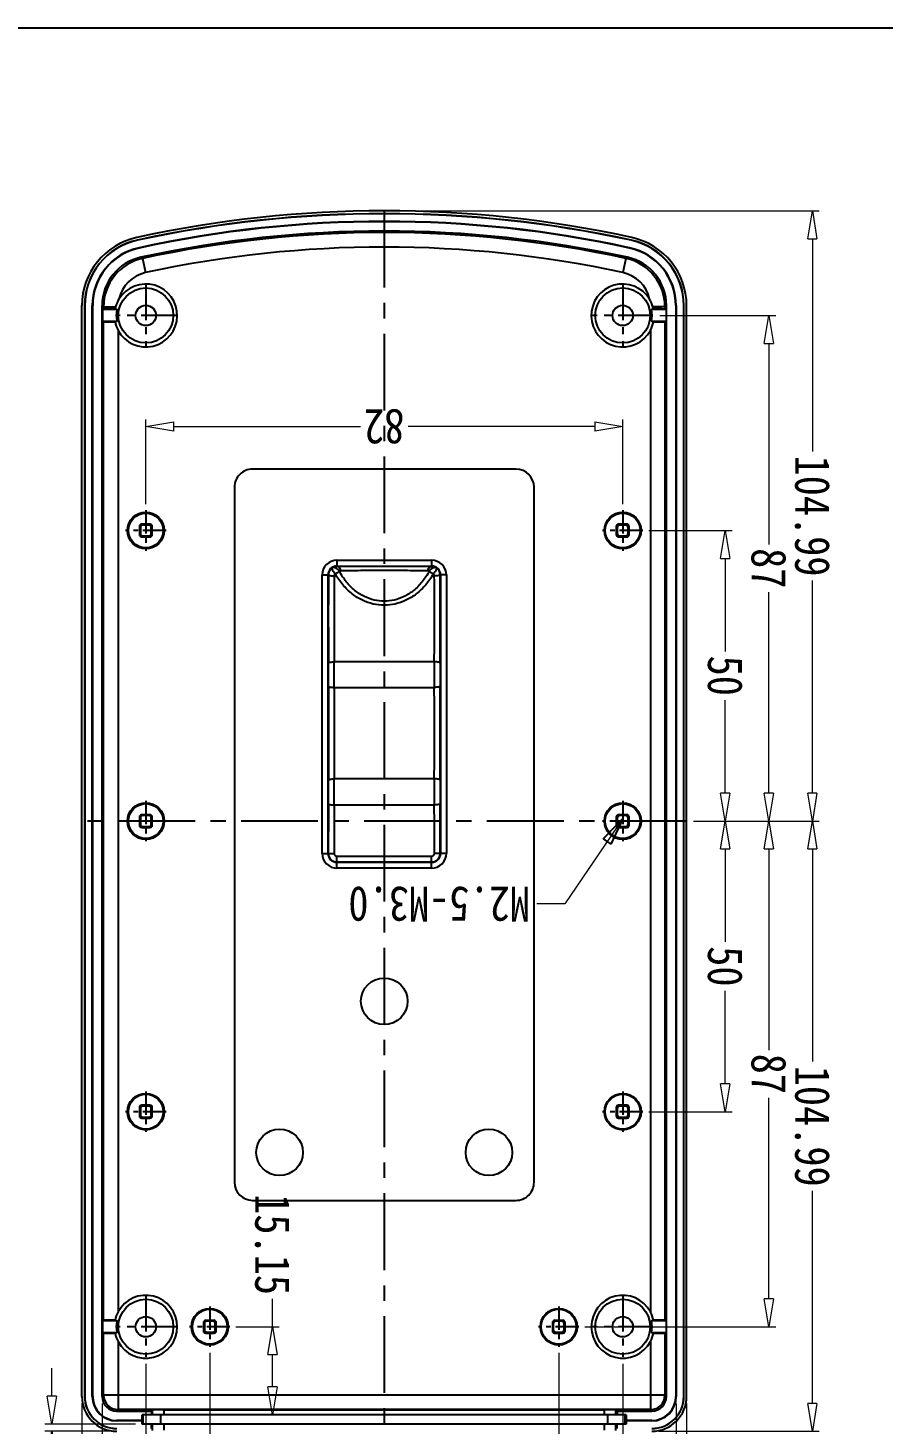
# Model space of a CAD drawing. Header units: millimetres. Extents: x 1786 to 2940, y -3417 to -1928.
# Drawn here: x 2575.1 to 2722.2, y -3296.1 to -3055.9 of the extents above; entities that cross this region are included whole.
import ezdxf

# ---------------------------------------------------------------- set-up
doc = ezdxf.new("R2010")
doc.units = ezdxf.units.MM
doc.linetypes.add('CENTER', pattern=[50.8, 31.75, -6.35, 6.35, -6.35])
doc.layers.add('dim', color=3, linetype='Continuous', lineweight=9)
doc.styles.add('FFS', font='', dxfattribs={"width": 0.85})
doc.styles.get('FFS').set_extended_font_data('FangSong_GB2312')
doc.dimstyles.new('YanXiu', dxfattribs={"dimtxt": 2.5, "dimasz": 2.2, "dimexe": 1, "dimexo": 0.6, "dimgap": 0.66, "dimtad": 0, "dimzin": 9, "dimdsep": 46, "dimtxsty": 'FFS', "dimblk": 'CLOSEDBLANK', "dimcen": 0, "dimclrd": 256, "dimclre": 131, "dimclrt": 42, "dimazin": 2, "dimtfac": 1, "dimtofl": 0, "dimtmove": 0, "dimatfit": 3, "dimldrblk": 'CLOSEDBLANK', "dimfxl": 1, "dimlwd": 5, "dimlwe": 5, "dimarcsym": 0})

# ---------------------------------------------------------------- blocks, each defined once
blk = doc.blocks.new('*u2')
at = {"layer": 'Defpoints', "color": 2}
blk.add_lwpolyline([(-135.77, 94.94), (135.77, 94.94), (135.77, -94.94), (-135.77, -94.94)], close=True, dxfattribs=at)
blk = doc.blocks.new('_ClosedBlank')
at = {"color": 0, "linetype": 'ByBlock', "lineweight": -2}
for p, q in [((-1, 0.167), (0, 0)), ((-1, 0.167), (-1, -0.167)), ((0, 0), (-1, -0.167))]:
    blk.add_line(p, q, dxfattribs=at)
blk = doc.blocks.new('*D22')
at = {"layer": 'Defpoints', "color": 0, "transparency": 16777216}
for p in [(-55.28, 246.17), (-55.28, 241.28), (-46.78, 235.24)]:
    blk.add_point(p, dxfattribs=at)
at = {"layer": 'dim', "lineweight": 5, "transparency": 16777216}
for p, q in [((-60.08, 246.17), (-64.88, 246.17)), ((-41.98, 246.17), (-37.18, 246.17))]:
    blk.add_line(p, q, dxfattribs=at)
at = {"layer": 'dim', "color": 131, "lineweight": 5, "transparency": 16777216}
for p, q in [((-55.28, 242.48), (-55.28, 247.37)), ((-46.78, 236.44), (-46.78, 247.37))]:
    blk.add_line(p, q, dxfattribs=at)
at = {"layer": 'dim', "lineweight": 5, "transparency": 16777216, "xscale": 4.800000000000001, "yscale": 4.800000000000001, "zscale": 4.800000000000001}
blk.add_blockref('_ClosedBlank', (-55.28, 246.17), dxfattribs=at)
at = {"layer": 'dim', "lineweight": 5, "transparency": 16777216, "xscale": 4.800000000000001, "yscale": 4.800000000000001, "zscale": 4.800000000000001, "rotation": 180}
blk.add_blockref('_ClosedBlank', (-46.78, 246.17), dxfattribs=at)
at = {"layer": 'dim', "color": 42, "transparency": 16777216, "insert": (-70.73, 246.17), "char_height": 6, "attachment_point": 5, "style": 'FFS'}
blk.add_mtext('8.5', dxfattribs=at)
blk = doc.blocks.new('*D40')
at = {"layer": 'Defpoints', "color": 0, "transparency": 16777216}
for p in [(87.37, 238.62), (65.01, 223.47), (72.47, 223.47, 0)]:
    blk.add_point(p, dxfattribs=at)
at = {"layer": 'dim', "color": 131, "lineweight": 5, "transparency": 16777216}
for p, q in [((86.17, 238.62), (63.81, 238.62)), ((71.27, 223.47), (63.81, 223.47))]:
    blk.add_line(p, q, dxfattribs=at)
at = {"layer": 'dim', "lineweight": 5, "transparency": 16777216}
for p, q in [((65.01, 233.82), (65.01, 228.27)), ((65.01, 223.47), (65.01, 218.67))]:
    blk.add_line(p, q, dxfattribs=at)
at = {"layer": 'dim', "lineweight": 5, "transparency": 16777216, "xscale": 4.800000000000001, "yscale": 4.800000000000001, "zscale": 4.800000000000001}
for p, rotation in [((65.01, 238.62), 90), ((65.01, 223.47), 270)]:
    blk.add_blockref('_ClosedBlank', p, dxfattribs=dict(at, rotation=rotation))
at = {"layer": 'dim', "color": 42, "transparency": 16777216, "insert": (65.01, 209.34), "char_height": 6, "attachment_point": 5, "rotation": 90, "style": 'FFS'}
blk.add_mtext('15.15', dxfattribs=at)
blk = doc.blocks.new('*D41')
at = {"layer": 'Defpoints', "color": 0, "transparency": 16777216}
for p in [(97.76, 270), (-6.22, 235.46), (97.76, 235.46)]:
    blk.add_point(p, dxfattribs=at)
at = {"layer": 'dim', "color": 131, "lineweight": 5, "transparency": 16777216}
for p, q in [((-6.22, 236.66), (-6.22, 271.2)), ((97.76, 236.66), (97.76, 271.2))]:
    blk.add_line(p, q, dxfattribs=at)
at = {"layer": 'dim', "lineweight": 5, "transparency": 16777216}
for p, q in [((-1.42, 270), (34.67, 270)), ((92.96, 270), (56.86, 270))]:
    blk.add_line(p, q, dxfattribs=at)
at = {"layer": 'dim', "lineweight": 5, "transparency": 16777216, "xscale": 4.800000000000001, "yscale": 4.800000000000001, "zscale": 4.800000000000001, "rotation": 180}
blk.add_blockref('_ClosedBlank', (-6.22, 270), dxfattribs=at)
at = {"layer": 'dim', "lineweight": 5, "transparency": 16777216, "xscale": 4.800000000000001, "yscale": 4.800000000000001, "zscale": 4.800000000000001}
blk.add_blockref('_ClosedBlank', (97.76, 270), dxfattribs=at)
at = {"layer": 'dim', "color": 42, "transparency": 16777216, "insert": (45.77, 270), "char_height": 6, "attachment_point": 5, "style": 'FFS'}
blk.add_mtext('103.98', dxfattribs=at)
blk = doc.blocks.new('*D42')
at = {"layer": 'Defpoints', "color": 0, "transparency": 16777216}
for p in [(91.76, 241.46), (87.37, 240.22), (102.92, 240.22)]:
    blk.add_point(p, dxfattribs=at)
at = {"layer": 'dim', "lineweight": 5, "transparency": 16777216}
for p, q in [((102.92, 246.26), (102.92, 251.06)), ((102.92, 235.42), (102.92, 230.62))]:
    blk.add_line(p, q, dxfattribs=at)
at = {"layer": 'dim', "color": 131, "lineweight": 5, "transparency": 16777216}
for p, q in [((92.96, 241.46), (104.12, 241.46)), ((88.57, 240.22), (104.12, 240.22))]:
    blk.add_line(p, q, dxfattribs=at)
at = {"layer": 'dim', "lineweight": 5, "transparency": 16777216, "xscale": 4.800000000000001, "yscale": 4.800000000000001, "zscale": 4.800000000000001}
for p, rotation in [((102.92, 241.46), 270), ((102.92, 240.22), 90)]:
    blk.add_blockref('_ClosedBlank', p, dxfattribs=dict(at, rotation=rotation))
at = {"layer": 'dim', "color": 42, "transparency": 16777216, "insert": (102.92, 258.65), "char_height": 6, "attachment_point": 5, "rotation": 90, "style": 'FFS'}
blk.add_mtext('1.24', dxfattribs=at)
blk = doc.blocks.new('*D43')
at = {"layer": 'Defpoints', "color": 0, "transparency": 16777216}
for p in [(4.77, 83.17, 0), (86.77, 83.17, 0), (86.77, 68.59)]:
    blk.add_point(p, dxfattribs=at)
at = {"layer": 'dim', "color": 131, "lineweight": 5, "transparency": 16777216}
for p, q in [((4.77, 81.97), (4.77, 67.39)), ((86.77, 81.97), (86.77, 67.39))]:
    blk.add_line(p, q, dxfattribs=at)
at = {"layer": 'dim', "lineweight": 5, "transparency": 16777216}
for p, q in [((9.57, 68.59), (41.66, 68.59)), ((81.97, 68.59), (49.87, 68.59))]:
    blk.add_line(p, q, dxfattribs=at)
at = {"layer": 'dim', "lineweight": 5, "transparency": 16777216, "xscale": 4.800000000000001, "yscale": 4.800000000000001, "zscale": 4.800000000000001, "rotation": 180}
blk.add_blockref('_ClosedBlank', (4.77, 68.59), dxfattribs=at)
at = {"layer": 'dim', "lineweight": 5, "transparency": 16777216, "xscale": 4.800000000000001, "yscale": 4.800000000000001, "zscale": 4.800000000000001}
blk.add_blockref('_ClosedBlank', (86.77, 68.59), dxfattribs=at)
at = {"layer": 'dim', "color": 42, "transparency": 16777216, "insert": (45.77, 68.59), "char_height": 6, "attachment_point": 5, "style": 'FFS'}
blk.add_mtext('82', dxfattribs=at)
blk = doc.blocks.new('*D44')
at = {"layer": 'Defpoints', "color": 0, "transparency": 16777216}
for p in [(-6.22, 136.47, 0), (-27.84, 31.48), (45.77, 31.48, 0)]:
    blk.add_point(p, dxfattribs=at)
at = {"layer": 'dim', "color": 131, "lineweight": 5, "transparency": 16777216}
for p, q in [((-7.42, 136.47), (-29.04, 136.47)), ((44.57, 31.48), (-29.04, 31.48))]:
    blk.add_line(p, q, dxfattribs=at)
at = {"layer": 'dim', "lineweight": 5, "transparency": 16777216}
for p, q in [((-27.84, 131.67), (-27.84, 95.09)), ((-27.84, 36.28), (-27.84, 72.87))]:
    blk.add_line(p, q, dxfattribs=at)
at = {"layer": 'dim', "lineweight": 5, "transparency": 16777216, "xscale": 4.800000000000001, "yscale": 4.800000000000001, "zscale": 4.800000000000001}
for p, rotation in [((-27.84, 136.47), 90), ((-27.84, 31.48), 270)]:
    blk.add_blockref('_ClosedBlank', p, dxfattribs=dict(at, rotation=rotation))
at = {"layer": 'dim', "color": 42, "transparency": 16777216, "insert": (-27.84, 83.98), "char_height": 6, "attachment_point": 5, "rotation": 90, "style": 'FFS'}
blk.add_mtext('104.99', dxfattribs=at)
blk = doc.blocks.new('*D45')
at = {"layer": 'Defpoints', "color": 0, "transparency": 16777216}
for p in [(-27.84, 241.46), (-0.23, 241.46), (-6.22, 136.47, 0)]:
    blk.add_point(p, dxfattribs=at)
at = {"layer": 'dim', "color": 131, "lineweight": 5, "transparency": 16777216}
for p, q in [((-1.42, 241.46), (-29.04, 241.46)), ((-7.42, 136.47), (-29.04, 136.47))]:
    blk.add_line(p, q, dxfattribs=at)
at = {"layer": 'dim', "lineweight": 5, "transparency": 16777216}
for p, q in [((-27.84, 236.66), (-27.84, 200.08)), ((-27.84, 141.27), (-27.84, 177.86))]:
    blk.add_line(p, q, dxfattribs=at)
at = {"layer": 'dim', "lineweight": 5, "transparency": 16777216, "xscale": 4.800000000000001, "yscale": 4.800000000000001, "zscale": 4.800000000000001}
for p, rotation in [((-27.84, 241.46), 90), ((-27.84, 136.47), 270)]:
    blk.add_blockref('_ClosedBlank', p, dxfattribs=dict(at, rotation=rotation))
at = {"layer": 'dim', "color": 42, "transparency": 16777216, "insert": (-27.84, 188.97), "char_height": 6, "attachment_point": 5, "rotation": 90, "style": 'FFS'}
blk.add_mtext('104.99', dxfattribs=at)
blk = doc.blocks.new('*D46')
at = {"layer": 'Defpoints', "color": 0, "transparency": 16777216}
for p in [(94.29, 262.5), (-4.43, 235.47), (94.29, 235.49)]:
    blk.add_point(p, dxfattribs=at)
at = {"layer": 'dim', "color": 131, "lineweight": 5, "transparency": 16777216}
for p, q in [((-4.43, 236.67), (-4.43, 263.7)), ((94.29, 236.69), (94.29, 263.7))]:
    blk.add_line(p, q, dxfattribs=at)
at = {"layer": 'dim', "lineweight": 5, "transparency": 16777216}
for p, q in [((0.37, 262.5), (35.53, 262.5)), ((89.49, 262.5), (54.33, 262.5))]:
    blk.add_line(p, q, dxfattribs=at)
at = {"layer": 'dim', "lineweight": 5, "transparency": 16777216, "xscale": 4.800000000000001, "yscale": 4.800000000000001, "zscale": 4.800000000000001, "rotation": 180}
blk.add_blockref('_ClosedBlank', (-4.43, 262.5), dxfattribs=at)
at = {"layer": 'dim', "lineweight": 5, "transparency": 16777216, "xscale": 4.800000000000001, "yscale": 4.800000000000001, "zscale": 4.800000000000001}
blk.add_blockref('_ClosedBlank', (94.29, 262.5), dxfattribs=at)
at = {"layer": 'dim', "color": 42, "transparency": 16777216, "insert": (44.93, 262.5), "char_height": 6, "attachment_point": 5, "style": 'FFS'}
blk.add_mtext('98.72', dxfattribs=at)
blk = doc.blocks.new('*D47')
at = {"layer": 'Defpoints', "color": 0, "transparency": 16777216}
for p in [(86.77, 255), (4.77, 228.67, 0), (86.77, 228.67, 0)]:
    blk.add_point(p, dxfattribs=at)
at = {"layer": 'dim', "color": 131, "lineweight": 5, "transparency": 16777216}
for p, q in [((4.77, 229.87), (4.77, 256.2)), ((86.77, 229.87), (86.77, 256.2))]:
    blk.add_line(p, q, dxfattribs=at)
at = {"layer": 'dim', "lineweight": 5, "transparency": 16777216}
for p, q in [((9.57, 255), (41.66, 255)), ((81.97, 255), (49.87, 255))]:
    blk.add_line(p, q, dxfattribs=at)
at = {"layer": 'dim', "lineweight": 5, "transparency": 16777216, "xscale": 4.800000000000001, "yscale": 4.800000000000001, "zscale": 4.800000000000001, "rotation": 180}
blk.add_blockref('_ClosedBlank', (4.77, 255), dxfattribs=at)
at = {"layer": 'dim', "lineweight": 5, "transparency": 16777216, "xscale": 4.800000000000001, "yscale": 4.800000000000001, "zscale": 4.800000000000001}
blk.add_blockref('_ClosedBlank', (86.77, 255), dxfattribs=at)
at = {"layer": 'dim', "color": 42, "transparency": 16777216, "insert": (45.77, 255), "char_height": 6, "attachment_point": 5, "style": 'FFS'}
blk.add_mtext('82', dxfattribs=at)
blk = doc.blocks.new('*D48')
at = {"layer": 'Defpoints', "color": 0, "transparency": 16777216}
for p in [(75.77, 247.5), (15.77, 226.77, 0), (75.77, 226.77, 0)]:
    blk.add_point(p, dxfattribs=at)
at = {"layer": 'dim', "color": 131, "lineweight": 5, "transparency": 16777216}
for p, q in [((15.77, 227.97), (15.77, 248.7)), ((75.77, 227.97), (75.77, 248.7))]:
    blk.add_line(p, q, dxfattribs=at)
at = {"layer": 'dim', "lineweight": 5, "transparency": 16777216}
for p, q in [((20.57, 247.5), (41.55, 247.5)), ((70.97, 247.5), (49.98, 247.5))]:
    blk.add_line(p, q, dxfattribs=at)
at = {"layer": 'dim', "lineweight": 5, "transparency": 16777216, "xscale": 4.800000000000001, "yscale": 4.800000000000001, "zscale": 4.800000000000001, "rotation": 180}
blk.add_blockref('_ClosedBlank', (15.77, 247.5), dxfattribs=at)
at = {"layer": 'dim', "lineweight": 5, "transparency": 16777216, "xscale": 4.800000000000001, "yscale": 4.800000000000001, "zscale": 4.800000000000001}
blk.add_blockref('_ClosedBlank', (75.77, 247.5), dxfattribs=at)
at = {"layer": 'dim', "color": 42, "transparency": 16777216, "insert": (45.77, 247.5), "char_height": 6, "attachment_point": 5, "style": 'FFS'}
blk.add_mtext('60', dxfattribs=at)
blk = doc.blocks.new('*D49')
at = {"layer": 'Defpoints', "color": 0, "transparency": 16777216}
for p in [(-6.22, 136.47, 0), (-20.34, 49.47), (-0.43, 49.47, 0)]:
    blk.add_point(p, dxfattribs=at)
at = {"layer": 'dim', "color": 131, "lineweight": 5, "transparency": 16777216}
for p, q in [((-7.42, 136.47), (-21.54, 136.47)), ((-1.63, 49.47), (-21.54, 49.47))]:
    blk.add_line(p, q, dxfattribs=at)
at = {"layer": 'dim', "lineweight": 5, "transparency": 16777216}
for p, q in [((-20.34, 131.67), (-20.34, 97.08)), ((-20.34, 54.27), (-20.34, 88.86))]:
    blk.add_line(p, q, dxfattribs=at)
at = {"layer": 'dim', "lineweight": 5, "transparency": 16777216, "xscale": 4.800000000000001, "yscale": 4.800000000000001, "zscale": 4.800000000000001}
for p, rotation in [((-20.34, 136.47), 90), ((-20.34, 49.47), 270)]:
    blk.add_blockref('_ClosedBlank', p, dxfattribs=dict(at, rotation=rotation))
at = {"layer": 'dim', "color": 42, "transparency": 16777216, "insert": (-20.34, 92.97), "char_height": 6, "attachment_point": 5, "rotation": 90, "style": 'FFS'}
blk.add_mtext('87', dxfattribs=at)
blk = doc.blocks.new('*D50')
at = {"layer": 'Defpoints', "color": 0, "transparency": 16777216}
for p in [(-6.22, 136.47, 0), (-12.84, 86.47), (1.47, 86.47, 0)]:
    blk.add_point(p, dxfattribs=at)
at = {"layer": 'dim', "color": 131, "lineweight": 5, "transparency": 16777216}
for p, q in [((-7.42, 136.47), (-14.04, 136.47)), ((0.27, 86.47), (-14.04, 86.47))]:
    blk.add_line(p, q, dxfattribs=at)
at = {"layer": 'dim', "lineweight": 5, "transparency": 16777216}
for p, q in [((-12.84, 131.67), (-12.84, 115.68)), ((-12.84, 91.27), (-12.84, 107.27))]:
    blk.add_line(p, q, dxfattribs=at)
at = {"layer": 'dim', "lineweight": 5, "transparency": 16777216, "xscale": 4.800000000000001, "yscale": 4.800000000000001, "zscale": 4.800000000000001}
for p, rotation in [((-12.84, 136.47), 90), ((-12.84, 86.47), 270)]:
    blk.add_blockref('_ClosedBlank', p, dxfattribs=dict(at, rotation=rotation))
at = {"layer": 'dim', "color": 42, "transparency": 16777216, "insert": (-12.84, 111.47), "char_height": 6, "attachment_point": 5, "rotation": 90, "style": 'FFS'}
blk.add_mtext('50', dxfattribs=at)
blk = doc.blocks.new('*D51')
at = {"layer": 'Defpoints', "color": 0, "transparency": 16777216}
for p in [(-20.34, 223.47), (12.47, 223.47, 0), (-6.22, 136.47, 0)]:
    blk.add_point(p, dxfattribs=at)
at = {"layer": 'dim', "color": 131, "lineweight": 5, "transparency": 16777216}
for p, q in [((11.27, 223.47), (-21.54, 223.47)), ((-7.42, 136.47), (-21.54, 136.47))]:
    blk.add_line(p, q, dxfattribs=at)
at = {"layer": 'dim', "lineweight": 5, "transparency": 16777216}
for p, q in [((-20.34, 218.67), (-20.34, 184.08)), ((-20.34, 141.27), (-20.34, 175.86))]:
    blk.add_line(p, q, dxfattribs=at)
at = {"layer": 'dim', "lineweight": 5, "transparency": 16777216, "xscale": 4.800000000000001, "yscale": 4.800000000000001, "zscale": 4.800000000000001}
for p, rotation in [((-20.34, 223.47), 90), ((-20.34, 136.47), 270)]:
    blk.add_blockref('_ClosedBlank', p, dxfattribs=dict(at, rotation=rotation))
at = {"layer": 'dim', "color": 42, "transparency": 16777216, "insert": (-20.34, 179.97), "char_height": 6, "attachment_point": 5, "rotation": 90, "style": 'FFS'}
blk.add_mtext('87', dxfattribs=at)
blk = doc.blocks.new('*D52')
at = {"layer": 'Defpoints', "color": 0, "transparency": 16777216}
for p in [(-12.84, 186.47), (1.47, 186.47, 0), (-6.22, 136.47, 0)]:
    blk.add_point(p, dxfattribs=at)
at = {"layer": 'dim', "color": 131, "lineweight": 5, "transparency": 16777216}
for p, q in [((0.27, 186.47), (-14.04, 186.47)), ((-7.42, 136.47), (-14.04, 136.47))]:
    blk.add_line(p, q, dxfattribs=at)
at = {"layer": 'dim', "lineweight": 5, "transparency": 16777216}
for p, q in [((-12.84, 181.67), (-12.84, 165.68)), ((-12.84, 141.27), (-12.84, 157.27))]:
    blk.add_line(p, q, dxfattribs=at)
at = {"layer": 'dim', "lineweight": 5, "transparency": 16777216, "xscale": 4.800000000000001, "yscale": 4.800000000000001, "zscale": 4.800000000000001}
for p, rotation in [((-12.84, 186.47), 90), ((-12.84, 136.47), 270)]:
    blk.add_blockref('_ClosedBlank', p, dxfattribs=dict(at, rotation=rotation))
at = {"layer": 'dim', "color": 42, "transparency": 16777216, "insert": (-12.84, 161.47), "char_height": 6, "attachment_point": 5, "rotation": 90, "style": 'FFS'}
blk.add_mtext('50', dxfattribs=at)
blk = doc.blocks.new('u231')
at = {"color": 7, "linetype": 'Continuous'}
for p, q in [((5.767, 240.223), (5.767, 240.973)), ((5.925, 241.315), (5.925, 240.223)), ((7.924, 241.281), (7.924, 240.223)), ((83.61, 241.281), (83.61, 240.223)), ((85.609, 241.315), (85.609, 240.223)), ((85.767, 240.973), (85.767, 240.223)), ((5.746, 237.993), (-0.254, 237.993)), ((-0.254, 237.993), (0.003, 237.736)), ((-0.233, 239.672), (4.167, 239.672)), ((-0.233, 239.672), (-0.233, 239.609)), ((-0.233, 239.609), (4.167, 239.609)), ((4.167, 240.223), (87.367, 240.223)), ((4.167, 238.623), (4.167, 240.223)), ((4.167, 238.623), (87.367, 238.623)), ((4.335, 240.223), (4.335, 238.623)), ((5.746, 237.993), (5.746, 238.623)), ((5.925, 237.814), (5.746, 237.993)), ((5.925, 238.623), (5.925, 237.814)), ((7.335, 240.223), (7.335, 238.623)), ((7.924, 238.623), (7.924, 237.78)), ((83.61, 238.623), (83.61, 237.78)), ((84.199, 240.223), (84.199, 238.623)), ((85.609, 238.623), (85.609, 237.814)), ((85.788, 237.993), (85.609, 237.814)), ((85.788, 237.993), (85.788, 238.623)), ((91.788, 237.993), (85.788, 237.993)), ((87.199, 240.223), (87.199, 238.623)), ((87.367, 240.223), (87.367, 238.623)), ((87.367, 239.672), (91.767, 239.672)), ((87.367, 239.609), (91.767, 239.609)), ((91.53, 237.736), (91.788, 237.993)), ((91.767, 239.672), (91.767, 239.609)), ((-6.224, 235.465), (-6.224, 47.783)), ((-5.733, 235.474), (-5.759, 235.474)), ((-5.759, 235.474), (-5.759, 47.776)), ((-5.733, 235.474), (-5.733, 47.776)), ((-4.433, 235.472), (-4.37, 235.472)), ((-4.433, 47.777), (-4.433, 235.472)), ((-4.37, 47.777), (-4.37, 235.472)), ((-2.753, 235.493), (-2.496, 235.236)), ((-2.753, 235.493), (-2.753, 47.76)), ((0.003, 237.736), (91.53, 237.736)), ((0.003, 226.034), (0.003, 237.736)), ((83.61, 237.78), (7.924, 237.78)), ((91.53, 226.034), (91.53, 237.736)), ((94.03, 235.236), (94.287, 235.493)), ((94.287, 235.493), (94.287, 47.76)), ((95.966, 235.472), (95.903, 235.472)), ((95.903, 235.472), (95.903, 47.777)), ((95.966, 235.472), (95.966, 47.777)), ((97.267, 235.474), (97.293, 235.474)), ((97.267, 47.776), (97.267, 235.474)), ((97.293, 47.776), (97.293, 235.474)), ((97.758, 235.465), (97.758, 47.783)), ((-2.496, 235.236), (94.03, 235.236)), ((-2.496, 224.573), (-2.496, 235.236)), ((94.03, 235.236), (94.03, 224.573)), ((-2.496, 224.573), (-2.698, 224.473)), ((-0.175, 224.473), (-2.698, 224.473)), ((-2.698, 222.473), (-2.698, 224.473)), ((-0.522, 224.594), (-0.175, 224.473)), ((14.667, 224.18), (14.833, 224.014)), ((14.667, 224.18), (14.667, 222.765)), ((14.833, 224.014), (14.833, 222.931)), ((16.474, 224.573), (15.059, 224.573)), ((15.059, 224.573), (15.225, 224.407)), ((16.309, 224.407), (15.225, 224.407)), ((16.474, 224.573), (16.309, 224.407)), ((16.867, 224.18), (16.701, 224.014)), ((16.701, 222.931), (16.701, 224.014)), ((16.867, 222.765), (16.867, 224.18)), ((74.667, 224.18), (74.833, 224.014)), ((74.667, 224.18), (74.667, 222.765)), ((74.833, 224.014), (74.833, 222.931)), ((76.474, 224.573), (75.059, 224.573)), ((75.059, 224.573), (75.225, 224.407)), ((76.309, 224.407), (75.225, 224.407)), ((76.474, 224.573), (76.309, 224.407)), ((76.867, 224.18), (76.701, 224.014)), ((76.701, 222.931), (76.701, 224.014)), ((76.867, 222.765), (76.867, 224.18)), ((91.708, 224.473), (92.056, 224.594)), ((94.231, 224.473), (91.708, 224.473)), ((94.03, 224.573), (94.231, 224.473)), ((94.231, 222.473), (94.231, 224.473)), ((-2.698, 222.473), (-0.175, 222.473)), ((-2.496, 222.372), (-2.698, 222.473)), ((-2.496, 50.573), (-2.496, 222.372)), ((-0.175, 222.473), (-0.522, 222.351)), ((14.667, 222.765), (14.833, 222.931)), ((15.059, 222.373), (15.225, 222.538)), ((15.059, 222.373), (16.474, 222.373)), ((15.225, 222.538), (16.309, 222.538)), ((16.474, 222.373), (16.309, 222.538)), ((16.867, 222.765), (16.701, 222.931)), ((74.667, 222.765), (74.833, 222.931)), ((75.059, 222.373), (75.225, 222.538)), ((75.059, 222.373), (76.474, 222.373)), ((75.225, 222.538), (76.309, 222.538)), ((76.474, 222.373), (76.309, 222.538)), ((76.867, 222.765), (76.701, 222.931)), ((91.708, 222.473), (94.231, 222.473)), ((92.056, 222.351), (91.708, 222.473)), ((94.03, 222.372), (94.231, 222.473)), ((94.03, 222.372), (94.03, 50.573)), ((0.003, 52.034), (0.003, 220.911)), ((91.53, 52.034), (91.53, 220.911)), ((68.42, 201.73), (23.114, 201.73)), ((20.009, 198.626), (20.009, 79.022)), ((71.524, 79.022), (71.524, 198.626)), ((5.474, 187.573), (4.059, 187.573)), ((4.059, 187.573), (4.225, 187.407)), ((5.309, 187.407), (4.225, 187.407)), ((5.474, 187.573), (5.309, 187.407)), ((86.059, 187.573), (86.225, 187.407)), ((87.474, 187.573), (86.059, 187.573)), ((87.309, 187.407), (86.225, 187.407)), ((87.474, 187.573), (87.309, 187.407)), ((3.667, 187.18), (3.833, 187.014)), ((3.667, 187.18), (3.667, 185.765)), ((3.667, 185.765), (3.833, 185.931)), ((3.833, 187.014), (3.833, 185.931)), ((4.059, 185.373), (4.225, 185.538)), ((4.059, 185.373), (5.474, 185.373)), ((4.225, 185.538), (5.309, 185.538)), ((5.474, 185.373), (5.309, 185.538)), ((5.867, 187.18), (5.701, 187.014)), ((5.701, 185.931), (5.701, 187.014)), ((5.867, 185.765), (5.701, 185.931)), ((5.867, 185.765), (5.867, 187.18)), ((85.667, 187.18), (85.833, 187.014)), ((85.667, 187.18), (85.667, 185.765)), ((85.667, 185.765), (85.833, 185.931)), ((85.833, 187.014), (85.833, 185.931)), ((86.059, 185.373), (86.225, 185.538)), ((86.059, 185.373), (87.474, 185.373)), ((86.225, 185.538), (87.309, 185.538)), ((87.474, 185.373), (87.309, 185.538)), ((87.867, 187.18), (87.701, 187.014)), ((87.701, 185.931), (87.701, 187.014)), ((87.867, 185.765), (87.701, 185.931)), ((87.867, 185.765), (87.867, 187.18)), ((37.624, 144.567), (53.91, 144.567)), ((37.624, 144.567), (37.624, 143.512)), ((53.91, 144.567), (53.91, 142.501)), ((35.093, 142.035), (37.147, 142.035)), ((35.093, 94.122), (35.093, 142.035)), ((36.092, 94.122), (36.092, 142.035)), ((37.624, 143.567), (53.91, 143.567)), ((53.91, 143.512), (37.624, 143.512)), ((53.91, 142.501), (37.624, 142.501)), ((56.441, 142.035), (55.387, 142.035)), ((55.441, 142.035), (55.441, 94.122)), ((56.441, 142.035), (56.441, 94.122)), ((3.667, 137.18), (3.833, 137.014)), ((3.667, 137.18), (3.667, 135.765)), ((3.833, 137.014), (3.833, 135.931)), ((5.474, 137.573), (4.059, 137.573)), ((4.059, 137.573), (4.225, 137.407)), ((5.309, 137.407), (4.225, 137.407)), ((5.474, 137.573), (5.309, 137.407)), ((5.867, 137.18), (5.701, 137.014)), ((5.701, 135.931), (5.701, 137.014)), ((5.867, 135.765), (5.867, 137.18)), ((85.667, 137.18), (85.667, 135.765)), ((85.667, 137.18), (85.833, 137.014)), ((85.833, 137.014), (85.833, 135.931)), ((86.059, 137.573), (86.225, 137.407)), ((87.474, 137.573), (86.059, 137.573)), ((87.309, 137.407), (86.225, 137.407)), ((87.474, 137.573), (87.309, 137.407)), ((87.867, 137.18), (87.701, 137.014)), ((87.701, 135.931), (87.701, 137.014)), ((87.867, 135.765), (87.867, 137.18)), ((3.667, 135.765), (3.833, 135.931)), ((4.059, 135.373), (4.225, 135.538)), ((4.059, 135.373), (5.474, 135.373)), ((4.225, 135.538), (5.309, 135.538)), ((5.474, 135.373), (5.309, 135.538)), ((5.867, 135.765), (5.701, 135.931)), ((85.667, 135.765), (85.833, 135.931)), ((86.059, 135.373), (86.225, 135.538)), ((86.059, 135.373), (87.474, 135.373)), ((86.225, 135.538), (87.309, 135.538)), ((87.474, 135.373), (87.309, 135.538)), ((87.867, 135.765), (87.701, 135.931)), ((54.372, 133.69), (37.161, 133.69)), ((37.162, 129.213), (54.372, 129.213)), ((54.372, 113.461), (37.162, 113.461)), ((37.162, 109.075), (54.372, 109.075)), ((35.093, 94.122), (36.159, 94.122)), ((56.441, 94.122), (55.375, 94.122)), ((37.624, 91.591), (37.624, 92.652)), ((53.91, 92.59), (37.624, 92.59)), ((53.91, 91.591), (37.624, 91.591)), ((53.91, 92.59), (53.909, 92.652)), ((53.91, 91.591), (53.91, 92.59)), ((3.667, 87.18), (3.667, 85.765)), ((3.667, 87.18), (3.833, 87.014)), ((3.833, 87.014), (3.833, 85.931)), ((5.474, 87.573), (4.059, 87.573)), ((4.059, 87.573), (4.225, 87.407)), ((5.309, 87.407), (4.225, 87.407)), ((5.474, 87.573), (5.309, 87.407)), ((5.867, 87.18), (5.701, 87.014)), ((5.701, 85.931), (5.701, 87.014)), ((5.867, 85.765), (5.867, 87.18)), ((85.667, 87.18), (85.667, 85.765)), ((85.667, 87.18), (85.833, 87.014)), ((85.833, 87.014), (85.833, 85.931)), ((86.059, 87.573), (86.225, 87.407)), ((87.474, 87.573), (86.059, 87.573)), ((87.309, 87.407), (86.225, 87.407)), ((87.474, 87.573), (87.309, 87.407)), ((87.867, 87.18), (87.701, 87.014)), ((87.701, 85.931), (87.701, 87.014)), ((87.867, 85.765), (87.867, 87.18)), ((3.667, 85.765), (3.833, 85.931)), ((4.059, 85.373), (4.225, 85.538)), ((4.059, 85.373), (5.474, 85.373)), ((4.225, 85.538), (5.309, 85.538)), ((5.474, 85.373), (5.309, 85.538)), ((5.867, 85.765), (5.701, 85.931)), ((85.667, 85.765), (85.833, 85.931)), ((86.059, 85.373), (86.225, 85.538)), ((86.059, 85.373), (87.474, 85.373)), ((86.225, 85.538), (87.309, 85.538)), ((87.474, 85.373), (87.309, 85.538)), ((87.867, 85.765), (87.701, 85.931)), ((23.114, 75.917), (68.42, 75.917)), ((-2.496, 50.573), (-2.698, 50.473)), ((-2.698, 48.473), (-2.698, 50.473)), ((-0.175, 50.473), (-2.698, 50.473)), ((-0.522, 50.594), (-0.175, 50.473)), ((91.708, 50.473), (92.056, 50.594)), ((94.231, 50.473), (91.708, 50.473)), ((94.03, 50.573), (94.231, 50.473)), ((94.231, 48.473), (94.231, 50.473)), ((-2.698, 48.473), (-0.175, 48.473)), ((-2.496, 48.372), (-2.698, 48.473)), ((-2.496, 47.967), (-2.496, 48.372)), ((-0.175, 48.473), (-0.522, 48.351)), ((91.708, 48.473), (94.231, 48.473)), ((92.056, 48.351), (91.708, 48.473)), ((94.03, 48.372), (94.231, 48.473)), ((94.03, 48.372), (94.03, 47.967)), ((-5.733, 47.776), (-5.759, 47.776)), ((-4.433, 47.777), (-4.37, 47.777)), ((-2.496, 47.967), (-2.753, 47.76)), ((-2.496, 47.967), (-0.427, 47.967)), ((94.03, 47.967), (91.96, 47.967)), ((94.287, 47.76), (94.03, 47.967)), ((95.966, 47.777), (95.903, 47.777)), ((97.267, 47.776), (97.293, 47.776)), ((4.203, 39.661), (4.732, 42.104)), ((87.331, 39.661), (86.802, 42.104)), ((4.203, 39.661), (3.936, 39.456)), ((87.598, 39.456), (87.331, 39.661)), ((3.319, 36.541), (3.313, 36.515)), ((3.596, 37.811), (3.609, 37.873)), ((87.938, 37.811), (87.924, 37.873)), ((88.215, 36.541), (88.221, 36.515))]:
    blk.add_line(p, q, dxfattribs=at)
at = {"color": 1, "linetype": 'CENTER', "ltscale": 0.41593}
for p, q in [((45.767, 31.481, 0), (45.767, 241.464, 0)), ((-6.224, 136.473, 0), (97.758, 136.473, 0))]:
    blk.add_line(p, q, dxfattribs=at)
at = {"color": 1, "linetype": 'CENTER', "ltscale": 0.189153}
for p, q in [((4.767, 218.271, 0), (4.767, 228.674, 0)), ((86.767, 218.271, 0), (86.767, 228.674, 0)), ((-0.435, 223.473, 0), (9.969, 223.473, 0)), ((81.565, 223.473, 0), (91.969, 223.473, 0)), ((4.767, 44.271, 0), (4.767, 54.674, 0)), ((86.767, 44.271, 0), (86.767, 54.674, 0)), ((-0.435, 49.473, 0), (9.969, 49.473, 0)), ((81.565, 49.473, 0), (91.969, 49.473, 0))]:
    blk.add_line(p, q, dxfattribs=at)
at = {"color": 1, "linetype": 'CENTER', "ltscale": 0.126284}
for p, q in [((15.767, 220, 0), (15.767, 226.945, 0)), ((75.767, 220, 0), (75.767, 226.945, 0)), ((12.294, 223.473, 0), (19.24, 223.473, 0)), ((72.294, 223.473, 0), (79.24, 223.473, 0)), ((4.767, 183, 0), (4.767, 189.945, 0)), ((86.767, 183, 0), (86.767, 189.945, 0)), ((1.294, 186.473, 0), (8.24, 186.473, 0)), ((83.294, 186.473, 0), (90.24, 186.473, 0)), ((4.767, 133, 0), (4.767, 139.945, 0)), ((86.767, 133, 0), (86.767, 139.945, 0)), ((1.294, 136.473, 0), (8.24, 136.473, 0)), ((83.294, 136.473, 0), (90.24, 136.473, 0)), ((4.767, 83, 0), (4.767, 89.945, 0)), ((86.767, 83, 0), (86.767, 89.945, 0)), ((1.294, 86.473, 0), (8.24, 86.473, 0)), ((83.294, 86.473, 0), (90.24, 86.473, 0))]:
    blk.add_line(p, q, dxfattribs=at)
at = {"color": 7, "linetype": 'Continuous'}
for centre, radius in [((4.767, 223.473), 4.729), ((15.767, 223.473), 3.157), ((15.767, 223.473), 3), ((75.767, 223.473), 3.157), ((75.767, 223.473), 3), ((86.767, 223.473), 4.729), ((4.767, 223.473), 1.75), ((86.767, 223.473), 1.75), ((27.767, 193.473), 4), ((63.767, 193.473), 4), ((4.767, 186.473), 3.157), ((4.767, 186.473), 3), ((86.767, 186.473), 3.157), ((86.767, 186.473), 3), ((45.767, 167.473), 4), ((4.767, 136.473), 3.157), ((4.767, 136.473), 3), ((86.767, 136.473), 3.157), ((86.767, 136.473), 3), ((4.767, 86.473), 3.157), ((4.767, 86.473), 3), ((86.767, 86.473), 3.157), ((86.767, 86.473), 3), ((4.767, 49.473), 4.729), ((86.767, 49.473), 4.729), ((4.767, 49.473), 1.75), ((86.767, 49.473), 1.75)]:
    blk.add_circle(centre, radius, dxfattribs=at)
for centre, radius, start, end in [((-0.234, 235.474), 5.525, 89.99621, 180.00379), ((-0.235, 235.474), 5.498, 89.99409, 180.00591), ((91.768, 235.474), 5.525, 359.99623, 90.00377), ((91.768, 235.474), 5.498, 359.99409, 90.00591), ((-0.233, 235.472), 4.2, 90.00453, 179.99547), ((-0.233, 235.472), 4.137, 90.00391, 179.99609), ((91.766, 235.472), 4.2, 0.00453, 89.99547), ((91.766, 235.472), 4.137, 0.00391, 89.99609), ((0.004, 235.235), 2.501, 90.02083, 179.97917), ((91.529, 235.235), 2.501, 0.02084, 89.97916), ((4.767, 223.473), 5.408, 208.26616, 151.73384), ((86.767, 223.473), 5.408, 28.26616, 331.73384), ((4.753, 223.483), 5.391, 151.76378, 168.10708), ((86.79, 223.486), 5.382, 11.87892, 28.25028), ((4.767, 223.473), 5.042, 168.55986, 191.44014), ((86.767, 223.473), 5.042, 348.55986, 11.44014), ((4.744, 223.459), 5.382, 191.87892, 208.25028), ((86.781, 223.462), 5.391, 331.76378, 348.10707), ((23.11, 198.63), 3.101, 89.93167, 180.06833), ((68.417, 198.622), 3.107, 0.06567, 89.93433), ((37.623, 142.037), 2.53, 89.97231, 180.02769), ((53.911, 142.037), 2.53, 359.97231, 90.02769), ((37.623, 142.037), 1.53, 89.95455, 180.04546), ((2524.456, 141.956), 2488.309, 179.998164, 180.194747), ((2414.385, 141.957), 2377.238, 179.998122, 180.199245), ((53.911, 142.037), 1.53, 359.95455, 90.04546), ((-2337.769, 141.982), 2392.155, 359.801382, 0.001252), ((-2448.544, 141.982), 2503.931, 359.805867, 0.001223), ((-588.038, 131.386), 624.203, 359.817129, 0.193854), ((-705.66, 131.386), 742.825, 359.832372, 0.177703), ((796.708, 131.386), 742.339, 179.822184, 180.167741), ((679.154, 131.386), 623.785, 179.806019, 180.182997), ((2550.216, 121.37), 2514.067, 179.817131, 180.18439), ((2439.014, 121.37), 2401.865, 179.812906, 180.188649), ((-2347.692, 121.37), 2402.077, 359.811367, 0.187077), ((-2458.9, 121.37), 2514.284, 359.815626, 0.182853), ((-588.095, 111.27), 624.26, 359.815371, 0.184401), ((-705.724, 111.27), 742.889, 359.830759, 0.169033), ((797.289, 111.27), 742.92, 179.830974, 180.169234), ((679.653, 111.27), 624.285, 179.815606, 180.184622), ((2554.338, 101.155), 2518.189, 179.815619, 180.160007), ((2442.934, 101.155), 2405.785, 179.811359, 180.163702), ((-2348.002, 101.155), 2402.387, 359.836049, 0.18889), ((-2459.234, 101.155), 2514.619, 359.839749, 0.184625), ((37.623, 94.121), 2.53, 179.97231, 270.02768), ((37.623, 94.121), 1.53, 179.95454, 270.04546), ((53.911, 94.121), 1.53, 269.95564, 0.04436), ((53.911, 94.121), 2.53, 269.97231, 0.02768), ((38.306, 93.804), 0.421, 229.3654, 268.52495), ((23.117, 79.025), 3.107, 180.06567, 269.93433), ((68.424, 79.018), 3.101, 269.93167, 0.06833), ((4.767, 49.473), 5.408, 211.34011, 151.73384), ((86.767, 49.473), 5.408, 28.26616, 328.6599), ((4.753, 49.483), 5.391, 151.76378, 168.10708), ((4.767, 49.473), 5.042, 168.55986, 191.44014), ((86.79, 49.486), 5.382, 11.87892, 28.25028), ((86.767, 49.473), 5.042, 348.55986, 11.44014), ((4.776, 49.468), 5.415, 191.90544, 196.09142), ((86.757, 49.468), 5.416, 343.90898, 348.09403), ((5.773, 47.782), 11.998, 179.99806, 257.71914), ((5.765, 47.775), 11.524, 179.99799, 257.71706), ((5.765, 47.775), 11.498, 179.99799, 257.71707), ((5.766, 47.776), 10.198, 179.99841, 257.7169), ((5.766, 47.776), 10.135, 179.99842, 257.71604), ((5.745, 47.759), 8.498, 179.99806, 257.71212), ((6.003, 47.968), 8.499, 180.00337, 257.77008), ((4.744, 49.459), 5.382, 196.08904, 211.33828), ((6.003, 47.967), 6, 192.59065, 257.78403), ((85.531, 47.967), 5.999, 282.21004, 347.41054), ((85.531, 47.968), 8.499, 282.22992, 359.99663), ((85.789, 47.759), 8.498, 282.28788, 0.00194), ((85.768, 47.776), 10.135, 282.28225, 0.00158), ((85.768, 47.776), 10.198, 282.2831, 0.00158), ((85.769, 47.775), 11.498, 282.28294, 0.00201), ((85.769, 47.775), 11.524, 282.28294, 0.002), ((85.761, 47.782), 11.998, 282.28086, 0.00194), ((86.789, 49.459), 5.383, 328.66341, 343.90926), ((45.767, 231.473), 193.763, 257.77385, 282.22598), ((45.767, 231.473), 196.52, 257.71018, 282.28982), ((45.767, 231.473), 196.263, 257.77343, 282.22657), ((45.767, 231.473), 199.991, 257.7172, 282.2828), ((45.767, 231.473), 199.526, 257.71506, 282.28494), ((45.767, 231.473), 199.5, 257.71506, 282.28494), ((45.767, 231.473), 198.199, 257.71532, 282.28468), ((45.767, 231.473), 198.137, 257.71528, 282.28464)]:
    blk.add_arc(centre, radius, start, end, dxfattribs=at)
for centre, major_axis, ratio, start_param, end_param in [((-0.223, 235.463), (-4.244, 4.244), 0.9996955, -0.7852459, 0.7852459), ((91.757, 235.463), (4.244, 4.244), 0.9996955, -0.7852459, 0.7852459), ((-0.253, 235.493), (1.768, -1.768), 0.9996955, 2.3563468, 3.9268385), ((91.787, 235.493), (1.768, 1.768), 0.9996955, -0.7852459, 0.7852459), ((7.924, 237.815), (2, 0), 0.0174551, -3.1241394, -1.5707963), ((83.61, 237.815), (2, 0), 0.0174551, -1.5707963, -0.0174533), ((0.003, 224.573), (2.5, 0), 0.0087269, 1.7827037, 3.1241394), ((15.06, 224.18), (0.278, -0.278), 0.9996955, 2.3563468, 3.9268385), ((15.225, 224.014), (0.278, -0.278), 0.9996955, 2.3563468, 3.9268385), ((16.308, 224.014), (-0.278, -0.278), 0.9996955, 2.3563468, 3.9268385), ((16.474, 224.18), (0.278, 0.278), 0.9996955, -0.7852459, 0.7852459), ((75.06, 224.18), (0.278, -0.278), 0.9996955, 2.3563468, 3.9268385), ((75.225, 224.014), (0.278, -0.278), 0.9996955, 2.3563468, 3.9268385), ((76.308, 224.014), (-0.278, -0.278), 0.9996955, 2.3563468, 3.9268385), ((76.474, 224.18), (0.278, 0.278), 0.9996955, -0.7852459, 0.7852459), ((91.53, 224.573), (2.5, 0), 0.0087269, 0.0174533, 1.3588889), ((0.003, 222.372), (2.5, 0), 0.0087269, -3.1241394, -1.7827037), ((15.06, 222.765), (0.278, 0.278), 0.9996955, -3.9268385, -2.3563468), ((15.225, 222.931), (0.278, 0.278), 0.9996955, 2.3563468, 3.9268385), ((16.308, 222.931), (-0.278, 0.278), 0.9996955, 2.3563468, 3.9268385), ((16.474, 222.765), (0.278, -0.278), 0.9996955, -0.7852459, 0.7852459), ((75.06, 222.765), (0.278, 0.278), 0.9996955, -3.9268385, -2.3563468), ((75.225, 222.931), (0.278, 0.278), 0.9996955, 2.3563468, 3.9268385), ((76.308, 222.931), (-0.278, 0.278), 0.9996955, 2.3563468, 3.9268385), ((76.474, 222.765), (0.278, -0.278), 0.9996955, -0.7852459, 0.7852459), ((91.53, 222.372), (2.5, 0), 0.0087269, -1.3588889, -0.0174533), ((4.06, 187.18), (0.278, -0.278), 0.9996955, 2.3563468, 3.9268385), ((4.225, 187.014), (0.278, -0.278), 0.9996955, 2.3563468, 3.9268385), ((5.308, 187.014), (-0.278, -0.278), 0.9996955, 2.3563468, 3.9268385), ((5.474, 187.18), (0.278, 0.278), 0.9996955, -0.7852459, 0.7852459), ((86.06, 187.18), (0.278, -0.278), 0.9996955, 2.3563468, 3.9268385), ((86.225, 187.014), (0.278, -0.278), 0.9996955, 2.3563468, 3.9268385), ((87.308, 187.014), (-0.278, -0.278), 0.9996955, 2.3563468, 3.9268385), ((87.474, 187.18), (0.278, 0.278), 0.9996955, -0.7852459, 0.7852459), ((4.06, 185.765), (0.278, 0.278), 0.9996955, -3.9268385, -2.3563468), ((4.225, 185.931), (0.278, 0.278), 0.9996955, 2.3563468, 3.9268385), ((5.308, 185.931), (-0.278, 0.278), 0.9996955, 2.3563468, 3.9268385), ((5.474, 185.765), (0.278, -0.278), 0.9996955, -0.7852459, 0.7852459), ((86.06, 185.765), (0.278, 0.278), 0.9996955, -3.9268385, -2.3563468), ((86.225, 185.931), (0.278, 0.278), 0.9996955, 2.3563468, 3.9268385), ((87.308, 185.931), (-0.278, 0.278), 0.9996955, 2.3563468, 3.9268385), ((87.474, 185.765), (0.278, -0.278), 0.9996955, -0.7852459, 0.7852459), ((4.06, 137.18), (0.278, -0.278), 0.9996955, 2.3563468, 3.9268385), ((4.225, 137.014), (0.278, -0.278), 0.9996955, 2.3563468, 3.9268385), ((5.308, 137.014), (-0.278, -0.278), 0.9996955, 2.3563468, 3.9268385), ((5.474, 137.18), (0.278, 0.278), 0.9996955, -0.7852459, 0.7852459), ((86.06, 137.18), (0.278, -0.278), 0.9996955, 2.3563468, 3.9268385), ((86.225, 137.014), (0.278, -0.278), 0.9996955, 2.3563468, 3.9268385), ((87.308, 137.014), (-0.278, -0.278), 0.9996955, 2.3563468, 3.9268385), ((87.474, 137.18), (0.278, 0.278), 0.9996955, -0.7852459, 0.7852459), ((4.06, 135.765), (0.278, 0.278), 0.9996955, -3.9268385, -2.3563468), ((4.225, 135.931), (0.278, 0.278), 0.9996955, 2.3563468, 3.9268385), ((5.308, 135.931), (-0.278, 0.278), 0.9996955, 2.3563468, 3.9268385), ((5.474, 135.765), (0.278, -0.278), 0.9996955, -0.7852459, 0.7852459), ((86.06, 135.765), (0.278, 0.278), 0.9996955, -3.9268385, -2.3563468), ((86.225, 135.931), (0.278, 0.278), 0.9996955, 2.3563468, 3.9268385), ((87.308, 135.931), (-0.278, 0.278), 0.9996955, 2.3563468, 3.9268385), ((87.474, 135.765), (0.278, -0.278), 0.9996955, -0.7852459, 0.7852459), ((4.06, 87.18), (0.278, -0.278), 0.9996955, 2.3563468, 3.9268385), ((4.225, 87.014), (0.278, -0.278), 0.9996955, 2.3563468, 3.9268385), ((5.308, 87.014), (-0.278, -0.278), 0.9996955, 2.3563468, 3.9268385), ((5.474, 87.18), (0.278, 0.278), 0.9996955, -0.7852459, 0.7852459), ((86.06, 87.18), (0.278, -0.278), 0.9996955, 2.3563468, 3.9268385), ((86.225, 87.014), (0.278, -0.278), 0.9996955, 2.3563468, 3.9268385), ((87.308, 87.014), (-0.278, -0.278), 0.9996955, 2.3563468, 3.9268385), ((87.474, 87.18), (0.278, 0.278), 0.9996955, -0.7852459, 0.7852459), ((4.06, 85.765), (0.278, 0.278), 0.9996955, -3.9268385, -2.3563468), ((4.225, 85.931), (0.278, 0.278), 0.9996955, 2.3563468, 3.9268385), ((5.308, 85.931), (-0.278, 0.278), 0.9996955, 2.3563468, 3.9268385), ((5.474, 85.765), (0.278, -0.278), 0.9996955, -0.7852459, 0.7852459), ((86.06, 85.765), (0.278, 0.278), 0.9996955, -3.9268385, -2.3563468), ((86.225, 85.931), (0.278, 0.278), 0.9996955, 2.3563468, 3.9268385), ((87.308, 85.931), (-0.278, 0.278), 0.9996955, 2.3563468, 3.9268385), ((87.474, 85.765), (0.278, -0.278), 0.9996955, -0.7852459, 0.7852459), ((0.003, 50.573), (2.5, 0), 0.0087269, 1.7827037, 3.1241394), ((91.53, 50.573), (2.5, 0), 0.0087269, 0.0174533, 1.3588889), ((0.003, 48.372), (2.5, 0), 0.0087269, -3.1241394, -1.7827037), ((91.53, 48.372), (2.5, 0), 0.0087269, -1.3588889, -0.0174533)]:
    blk.add_ellipse(centre, major_axis=major_axis, ratio=ratio, start_param=start_param, end_param=end_param, dxfattribs=at)
for points, start_tangent, end_tangent in [([(37.624, 143.512), (37.393, 143.494), (37.151, 143.435), (36.907, 143.327), (36.682, 143.173), (36.486, 142.977), (36.33, 142.749), (36.223, 142.503), (36.165, 142.261), (36.147, 142.035)], (-0.9999966, -0.0025951), (-0.0036106, -0.9999935)), ([(37.624, 142.501), (37.548, 142.495), (37.468, 142.475), (37.39, 142.441), (37.318, 142.393), (37.256, 142.332), (37.206, 142.26), (37.171, 142.182), (37.152, 142.104), (37.147, 142.035)], (-0.9999997, 0.0007257), (0.0033099, -0.9999945)), ([(37.624, 143.512), (37.623, 143.43), (37.622, 143.209), (37.623, 142.883), (37.624, 142.501)], (-0.2562894, -0.9666001), (0.0046427, -0.9999892)), ([(55.387, 142.035), (55.368, 142.267), (55.309, 142.51), (55.201, 142.754), (55.048, 142.978), (54.852, 143.173), (54.624, 143.329), (54.378, 143.436), (54.135, 143.495), (53.91, 143.512)], (-0.0026739, 0.9999964), (-0.9999934, 0.0036351)), ([(54.387, 142.035), (54.381, 142.109), (54.361, 142.188), (54.326, 142.263), (54.276, 142.334), (54.214, 142.394), (54.14, 142.443), (54.061, 142.477), (53.981, 142.496), (53.91, 142.501)], (0.0009447, 0.9999996), (-0.9999956, -0.0029571)), ([(55.386, 142.035), (55.305, 142.036), (55.087, 142.037), (54.765, 142.036), (54.387, 142.035)], (-0.9849667, 0.1727441), (-0.9999894, -0.004605)), ([(36.162, 133.498), (36.243, 133.571), (36.46, 133.632), (36.783, 133.674), (37.161, 133.69)], (0.0889557, 0.9960356), (0.9999946, 0.0032882)), ([(55.372, 133.498), (55.291, 133.571), (55.073, 133.632), (54.751, 133.674), (54.372, 133.69)], (-0.0888529, 0.9960448), (-0.9999946, 0.0032883)), ([(36.162, 129.394), (36.243, 129.325), (36.461, 129.267), (36.783, 129.227), (37.162, 129.213)], (0.0942465, -0.9955489), (0.9999952, -0.0031097)), ([(55.372, 129.394), (55.291, 129.325), (55.073, 129.267), (54.751, 129.227), (54.372, 129.213)], (-0.0944651, -0.9955282), (-0.9999952, -0.0031096)), ([(36.162, 113.279), (36.243, 113.348), (36.461, 113.407), (36.783, 113.447), (37.162, 113.462)], (0.093614, 0.9956086), (0.9999951, 0.0031344)), ([(55.372, 113.279), (55.291, 113.348), (55.073, 113.407), (54.751, 113.447), (54.372, 113.462)], (-0.0934822, 0.9956209), (-0.9999951, 0.0031345)), ([(36.162, 109.258), (36.243, 109.189), (36.461, 109.13), (36.783, 109.09), (37.162, 109.075)], (0.0933457, -0.9956338), (0.9999951, -0.0031382)), ([(55.372, 109.258), (55.291, 109.189), (55.073, 109.13), (54.751, 109.09), (54.372, 109.075)], (-0.0935459, -0.995615), (-0.9999951, -0.0031381)), ([(37.332, 93.928), (38.646, 95.816), (40.269, 97.382), (42.041, 98.481), (43.888, 99.125), (45.767, 99.337), (47.647, 99.125), (49.493, 98.48), (51.266, 97.381), (52.889, 95.815), (54.202, 93.928)], (0.4936221, 0.8696765), (0.4936219, -0.8696766)), ([(38.032, 93.484), (39.237, 95.301), (40.727, 96.794), (42.351, 97.838), (44.044, 98.449), (45.767, 98.65), (47.49, 98.449), (49.183, 97.838), (50.808, 96.793), (52.297, 95.3), (53.502, 93.484)], (0.4771159, 0.8788404), (0.4771121, -0.8788425)), ([(36.159, 94.122), (36.24, 94.181), (36.458, 94.232), (36.78, 94.267), (37.159, 94.281)], (0.1108752, 0.9938343), (0.9999698, 0.0077703)), ([(36.159, 94.122), (36.172, 93.926), (36.214, 93.723), (36.29, 93.517), (36.399, 93.318), (36.54, 93.137), (36.71, 92.978)], (0.0037368, -0.999993), (0.7820555, -0.6232088)), ([(37.334, 93.926), (37.078, 93.598), (36.866, 93.297), (36.736, 93.078), (36.711, 92.977)], (-0.6706377, -0.7417851), (-0.5167365, -0.8561445)), ([(37.159, 94.281), (37.163, 94.219), (37.177, 94.154), (37.202, 94.091), (37.236, 94.03), (37.281, 93.975), (37.332, 93.928)], (0.0022208, -0.9999975), (0.7914016, -0.6112966)), ([(38.029, 93.486), (37.837, 93.625), (37.597, 93.777), (37.334, 93.926)], (-0.8135458, 0.5815008), (-0.9015729, 0.4326272)), ([(54.2, 93.926), (53.936, 93.777), (53.697, 93.625), (53.505, 93.486)], (-0.8808976, -0.4733068), (-0.7846271, -0.619968)), ([(54.823, 92.977), (54.797, 93.078), (54.668, 93.297), (54.456, 93.597), (54.2, 93.926)], (0.6952167, 0.7188002), (-0.629485, 0.7770126)), ([(54.202, 93.928), (54.253, 93.974), (54.298, 94.031), (54.334, 94.094), (54.358, 94.159), (54.371, 94.223), (54.375, 94.281)], (0.791365, 0.611344), (-0.0003982, 0.9999999)), ([(55.375, 94.122), (55.294, 94.182), (55.076, 94.233), (54.754, 94.268), (54.375, 94.281)], (-0.1077988, 0.9941727), (-0.9999963, 0.0027372)), ([(54.823, 92.977), (54.991, 93.134), (55.135, 93.319), (55.246, 93.522), (55.321, 93.73), (55.362, 93.933), (55.375, 94.122)], (0.7821589, 0.6230791), (0.0047316, 0.9999888)), ([(37.624, 92.652), (37.434, 92.665), (37.254, 92.701), (37.074, 92.762), (36.891, 92.853), (36.71, 92.978)], (-0.9999575, 0.0092161), (-0.7782611, 0.6279408)), ([(36.711, 92.977), (37.021, 92.861), (37.391, 92.921), (37.751, 93.144), (38.029, 93.486)], (0.7922149, -0.6102422), (0.4955303, 0.8685906)), ([(38.295, 93.383), (38.153, 93.007), (37.915, 92.748), (37.624, 92.652)], (-0.2009661, -0.9795982), (-0.9998428, -0.0177305)), ([(53.239, 93.383), (51.615, 93.348), (49.779, 93.324), (47.815, 93.31), (45.774, 93.305), (43.727, 93.31), (41.761, 93.324), (39.922, 93.348), (38.295, 93.383)], (-0.9996519, -0.0263828), (-0.9996523, 0.0263689)), ([(53.238, 93.383), (53.381, 93.007), (53.619, 92.748), (53.91, 92.652)], (0.2001981, -0.9797554), (0.9998444, -0.0176388)), ([(53.502, 93.484), (53.454, 93.448), (53.402, 93.42), (53.35, 93.401), (53.297, 93.388), (53.239, 93.383)], (-0.7584178, -0.6517687), (-0.9996082, -0.0279891)), ([(53.505, 93.486), (53.783, 93.143), (54.143, 92.921), (54.513, 92.861), (54.823, 92.977)], (0.505079, -0.8630731), (0.7916013, 0.6110379)), ([(54.823, 92.977), (54.643, 92.853), (54.465, 92.764), (54.282, 92.702), (54.097, 92.665), (53.909, 92.652)], (-0.778302, -0.6278902), (-0.9999773, -0.006735))]:
    blk.add_spline(points, degree=3, dxfattribs=dict(at, start_tangent=start_tangent, end_tangent=end_tangent))
at = {"layer": 'Defpoints', "xscale": 1.900000000000091, "yscale": 1.900000000000091, "zscale": 1.900000000000091}
blk.add_blockref('*u2', (0, 180.389), dxfattribs=at)
at = {"layer": 'dim', "color": 42, "insert": (20.722, 150.735), "char_height": 6, "attachment_point": 4, "style": 'FFS'}
blk.add_mtext('M2.5-M3.0', dxfattribs=at)
at = {"layer": 'dim'}
for base, p1, p2, picture, middle in [((97.758, 270.004), (-6.224, 235.465), (97.758, 235.465), '*D41', (45.767, 270.004)), ((94.287, 262.504), (-4.433, 235.472), (94.287, 235.493), '*D46', (44.927, 262.504)), ((86.767, 255.004), (4.767, 228.674, 0), (86.767, 228.674, 0), '*D47', (45.767, 255.004)), ((-55.276, 246.172), (-46.776, 235.236), (-55.276, 241.281), '*D22', (-70.735, 246.172)), ((75.767, 247.504), (15.767, 226.773, 0), (75.767, 226.773, 0), '*D48', (45.767, 247.504)), ((86.767, 68.587), (4.767, 83.173, 0), (86.767, 83.173, 0), '*D43', (45.767, 68.587))]:
    dim = blk.add_linear_dim(base=base, p1=p1, p2=p2, dimstyle='YanXiu', override={"dimtxt": 6, "dimasz": 4.8, "dimexe": 1.1994, "dimexo": 1.1994, "dimgap": 1.1994}, dxfattribs=at)
    dim.commit()
    dim.dimension.update_dxf_attribs({"geometry": picture, "text_midpoint": middle})
dim = blk.add_linear_dim(base=(102.921, 240.223), p1=(91.759, 241.464), p2=(87.367, 240.223), angle=90, dimstyle='YanXiu', override={"dimtxt": 6, "dimasz": 4.8, "dimexe": 1.1994, "dimexo": 1.1994, "dimgap": 1.1994}, dxfattribs=at)
dim.commit()
dim.dimension.update_dxf_attribs({"geometry": '*D42', "text_midpoint": (102.921, 258.645), "dimtype": 128})
for base, p1, p2, override, picture, middle in [((-27.843, 241.464), (-6.224, 136.473, 0), (-0.225, 241.464), {"dimtxt": 6, "dimasz": 4.8, "dimexe": 1.1994, "dimexo": 1.1994, "dimgap": 1.1994}, '*D45', (-27.843, 188.968)), ((65.009, 223.473), (87.367, 238.623), (72.467, 223.473, 0), {"dimtxt": 6, "dimasz": 4.8, "dimexe": 1.1994, "dimexo": 1.1994, "dimgap": 1.1994}, '*D40', (65.009, 209.341)), ((-20.343, 223.473), (-6.224, 136.473, 0), (12.467, 223.473, 0), {"dimtxt": 6, "dimasz": 4.8, "dimexe": 1.1994, "dimexo": 1.1994, "dimgap": 1.1994}, '*D51', (-20.343, 179.973)), ((-12.843, 186.473), (-6.224, 136.473, 0), (1.467, 186.473, 0), {"dimtxt": 6, "dimasz": 4.8, "dimexe": 1.1994, "dimexo": 1.1994, "dimgap": 1.1994}, '*D52', (-12.843, 161.473)), ((-27.843, 31.481), (-6.224, 136.473, 0), (45.767, 31.481, 0), {"dimtxt": 6, "dimasz": 4.8, "dimexe": 1.1994, "dimexo": 1.1994, "dimgap": 1.1994, "dimtmove": 1}, '*D44', (-27.843, 83.977)), ((-20.343, 49.473), (-6.224, 136.473, 0), (-0.435, 49.473, 0), {"dimtxt": 6, "dimasz": 4.8, "dimexe": 1.1994, "dimexo": 1.1994, "dimgap": 1.1994}, '*D49', (-20.343, 92.973)), ((-12.843, 86.473), (-6.224, 136.473, 0), (1.467, 86.473, 0), {"dimtxt": 6, "dimasz": 4.8, "dimexe": 1.1994, "dimexo": 1.1994, "dimgap": 1.1994, "dimtmove": 1}, '*D50', (-12.843, 111.473))]:
    dim = blk.add_linear_dim(base=base, p1=p1, p2=p2, angle=90, dimstyle='YanXiu', override=override, dxfattribs=at)
    dim.commit()
    dim.dimension.update_dxf_attribs({"geometry": picture, "text_midpoint": middle})
at = {"layer": 'dim', "annotation_type": 0, "has_hookline": 1, "hookline_direction": 0, "text_width": 40.8}
blk.add_leader([(4.767, 136.009), (14.722, 150.735), (19.522, 150.735)], dimstyle='YanXiu', override={"dimtxt": 6, "dimasz": 4.8, "dimexe": 1.1994, "dimexo": 1.1994, "dimgap": 1.1994}, dxfattribs=at)

msp = doc.modelspace()

# ---------------------------------------------------------------- block references
at = {"rotation": 180}
msp.add_blockref('u231', (2682.15, -3055.88, 0), dxfattribs=at)

doc.saveas('drawing.dxf')
